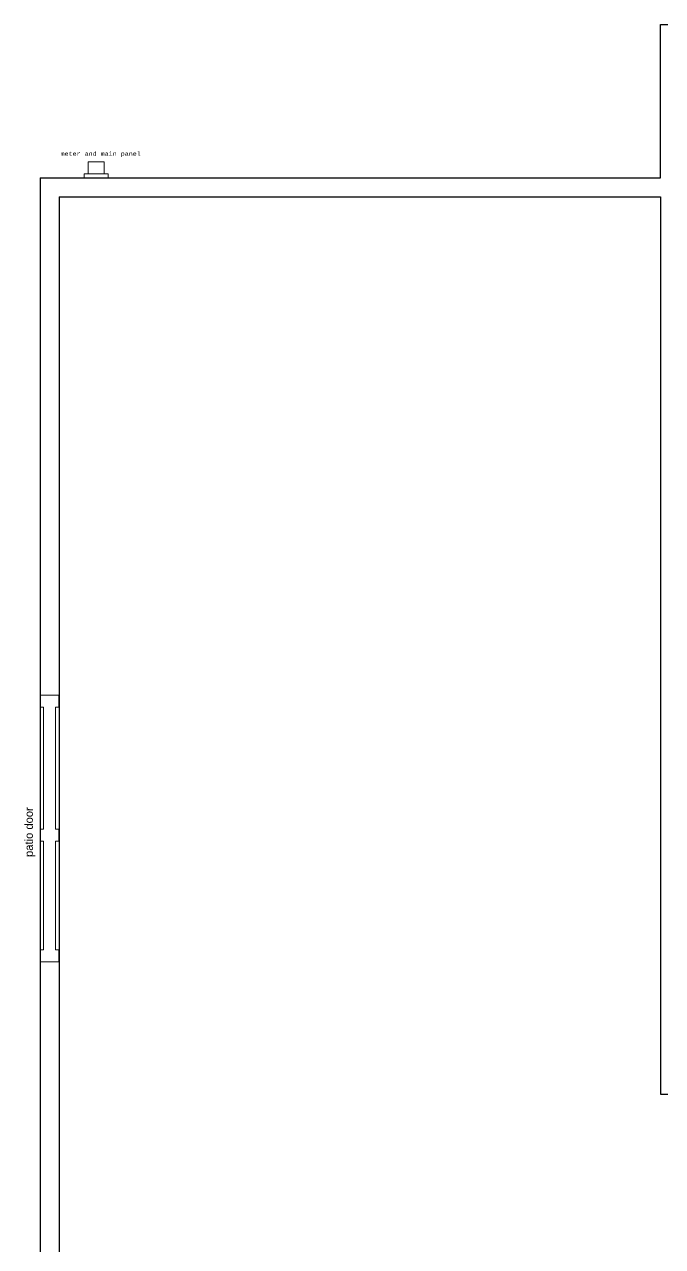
# Model space of a CAD drawing. Header units: inches. Extents: x 43 to 460, y 86 to 566.
# Drawn here: x 47.4 to 206.8, y 260.8 to 566.3 of the extents above; entities that cross this region are included whole.
import ezdxf

# ---------------------------------------------------------------- set-up
doc = ezdxf.new("R2010")
doc.units = ezdxf.units.IN
doc.header["$MEASUREMENT"] = 0
doc.layers.get('0').update_dxf_attribs({"color": 1, "lineweight": 9})
doc.layers.add('A101-Floorplan-1st-floor', color=7, linetype='Continuous', lineweight=9)
doc.styles.add('Reg', font='Courier New.ttf', dxfattribs={"height": 1})
doc.styles.get("Standard").update_dxf_attribs({"font": 'Arial.ttf', "height": 2})

# ---------------------------------------------------------------- blocks, each defined once
blk = doc.blocks.new('L1-family-room-patio-doors')
at = {"layer": 'A101-Floorplan-1st-floor'}
for p, q in [((0, 66.63), (-4.75, 66.63)), ((-0.07, 66.63), (-0.07, 63.63)), ((-3.93, 63.63), (-4.75, 63.63)), ((-3.93, 33.13), (-3.93, 63.63)), ((-0.93, 33.13), (-0.93, 63.63)), ((0, 63.63), (-0.93, 63.63)), ((-4.75, 33.13), (-3.93, 33.13)), ((-0.93, 33.13), (0, 33.13)), ((-0.07, 33.13), (-0.07, 30.13)), ((-4.75, 30.13), (-3.93, 30.13)), ((-3.93, 3), (-3.93, 30.13)), ((-0.93, 3), (-0.93, 30.13)), ((-0.93, 30.13), (0, 30.13)), ((-4.75, 3), (-3.93, 3)), ((-4.75, 0), (0, 0)), ((-0.93, 3), (0, 3)), ((-0.07, 3), (-0.07, 0))]:
    blk.add_line(p, q, dxfattribs=at)
at = {"layer": 'A101-Floorplan-1st-floor', "lineweight": 30}
for p, q in [((-4.75, 66.63), (-4.75, 63.63)), ((-4.75, 33.13), (-4.75, 30.13)), ((-4.75, 3), (-4.75, 0))]:
    blk.add_line(p, q, dxfattribs=at)
blk = doc.blocks.new('meter-and-main-panel')
at = {"layer": 'A101-Floorplan-1st-floor', "lineweight": 5}
for p, q in [((1, 1), (1, 4)), ((1, 4), (5, 4)), ((5, 4), (5, 1)), ((0, 0), (0, 1)), ((0, 1), (6, 1)), ((6, 1), (6, 0))]:
    blk.add_line(p, q, dxfattribs=at)
at = {"layer": 'A101-Floorplan-1st-floor', "lineweight": 5, "style": 'Reg'}
blk.add_text('meter and main panel', height=1, dxfattribs=at).set_placement((-5.88, 5.49))

msp = doc.modelspace()

# ---------------------------------------------------------------- linework, layer by layer
at = {"layer": 'A101-Floorplan-1st-floor', "lineweight": -3}
for p, q in [((206.32, 527.99), (206.32, 566.3)), ((206.32, 566.3), (459.75, 566.3)), ((51.29, 527.99), (51.29, 86.18)), ((51.29, 527.99), (206.32, 527.99)), ((56.04, 523.24), (56.04, 195.83)), ((56.04, 523.24), (206.32, 523.24)), ((206.32, 523.24), (206.32, 298.86)), ((206.32, 298.86), (349.82, 298.86))]:
    msp.add_line(p, q, dxfattribs=at)
at = {"layer": 'A101-Floorplan-1st-floor', "lineweight": 5}
msp.add_line((206.32, 298.86), (206.32, 300.23), dxfattribs=at)

# ---------------------------------------------------------------- block references
at = {"lineweight": 5}
msp.add_blockref('meter-and-main-panel', (62.29, 527.99), dxfattribs=at)
at = {"layer": 'A101-Floorplan-1st-floor', "lineweight": -3}
msp.add_blockref('L1-family-room-patio-doors', (56.04, 331.98), dxfattribs=at)

# ---------------------------------------------------------------- texts
at = {"layer": 'A101-Floorplan-1st-floor', "lineweight": 5}
msp.add_text('patio door', height=2, rotation=90, dxfattribs=at).set_placement((49.49, 358.19))

doc.saveas('drawing.dxf')
